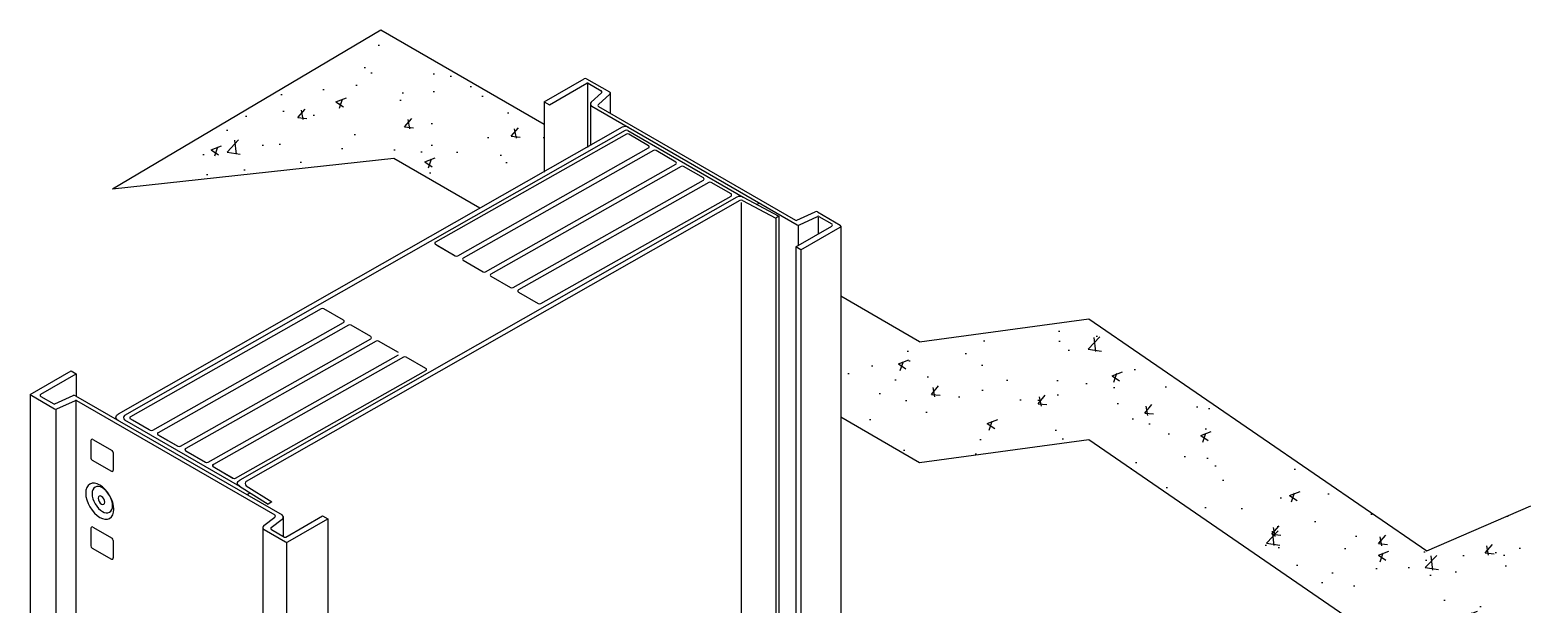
# Model space of a CAD drawing. Extents: x -5343388 to 7033982, y -486386 to 188356.
# Drawn here: x 599983 to 611342, y 16402 to 20754 of the extents above; entities that cross this region are included whole.
import ezdxf

# ---------------------------------------------------------------- set-up
doc = ezdxf.new("R2010")
doc.units = 0
doc.header["$MEASUREMENT"] = 0
doc.layers.add('text', color=2, linetype='Continuous')

msp = doc.modelspace()

# ---------------------------------------------------------------- hatches: boundary and pattern name
at = {"layer": 'text', "ltscale": 100}
h = msp.add_hatch(dxfattribs=at)
h.set_pattern_fill('AR-CONC', color=8, scale=112.5, style=0)
h.set_pattern_definition([(50, (-9738131.07, 36067075.5), (806.917705, -70.596152), [84.375, -928.125]), (355, (-9738131.1, 36067075.5), (-156.09525, 846.21615), [67.5, -742.5]), (100.4514, (-9738063.8, 36067069.6), (650.823054, 775.619485), [71.707714, -788.784876]), (46.1842, (-9738131.1, 36067300.5), (1200.64618, -186.20889), [126.5625, -1392.1875]), (96.6356, (-9738031, 36067285), (1051.495544, 1095.882605), [107.561574, -1183.177125]), (351.1842, (-9738131.1, 36067300.5), (1051.49469, 1095.883426), [101.25, -1113.75]), (21, (-9738018.57, 36067244.3), (671.520434, -452.946252), [84.375, -928.125]), (326, (-9738018.6, 36067244.3), (273.729748, 815.7938), [67.5, -742.5]), (71.4514, (-9737962.6, 36067206.5), (945.250457, 362.846809), [71.707714, -788.784876]), (37.5, (-9738131.07, 36067075.52), (13.6798372, 374.5055856), [0, -733.5, 0, -753.75, 0, -745.3125]), (7.5, (-9738131.07, 36067075.5), (295.9532296, 443.713176), [0, -429.75, 0, -716.625, 0, -284.0625]), (327.5, (-9738381.94, 36067075.52), (600.5502407, -25.3742307), [0, -281.25, 0, -877.5, 0, -1164.375]), (317.5, (-9738494.44, 36067075.5), (656.0844405, 112.618105), [0, -365.625, 0, -582.75, 0, -826.875])])
h.paths.add_polyline_path([(602638.84289, 20753.83607), (600606.92236, 19548.39732), (602734.83815, 19782.28531), (603387.38032, 19404.35556), (603874.54822, 19681.68291), (603874.54822, 20038.15848)])
h = msp.add_hatch(dxfattribs=at)
h.set_pattern_fill('AR-CONC', color=8, scale=112.5, style=0)
h.set_pattern_definition([(50, (-14932859.8, 54091048.9), (806.9177054, -70.596152), [84.375, -928.125]), (355, (-14932859.8, 54091048.9), (-156.09525, 846.21615), [67.5, -742.5]), (100.4514, (-14932792.6, 54091043), (650.823054, 775.619485), [71.707714, -788.784876]), (46.1842, (-14932859.8, 54091273.9), (1200.64618, -186.208891), [126.5625, -1392.1875]), (96.6356, (-14932759.8, 54091258.4), (1051.495544, 1095.882605), [107.561574, -1183.177125]), (351.1842, (-14932859.8, 54091273.9), (1051.494688, 1095.883426), [101.25, -1113.75]), (21, (-14932747.3, 54091217.64), (671.520434, -452.946252), [84.375, -928.125]), (326, (-14932747.3, 54091217.64), (273.729748, 815.793801), [67.5, -742.5]), (71.4514, (-14932691.36, 54091179.9), (945.250457, 362.846809), [71.707714, -788.784876]), (37.5, (-14932859.82, 54091048.9), (13.6798372, 374.5055856), [0, -733.5, 0, -753.75, 0, -745.3125]), (7.5, (-14932859.8, 54091048.9), (295.9532296, 443.713176), [0, -429.75, 0, -716.625, 0, -284.0625]), (327.5, (-14933110.7, 54091048.9), (600.5502407, -25.3742307), [0, -281.25, 0, -877.5, 0, -1164.375]), (317.5, (-14933223.2, 54091048.9), (656.0844405, 112.618105), [0, -365.625, 0, -582.75, 0, -826.875])])
h.paths.add_polyline_path([(607994.80889, 18567.31763), (606713.80754, 18393.75813), (606117.94552, 18738.86071), (606117.94552, 17822.90707), (606713.80754, 17477.80449), (607994.80889, 17651.36399), (610553.07372, 15895.46365), (611342.08491, 16235.14093), (611342.08491, 17151.09456), (610553.07372, 16811.41729)])

# ---------------------------------------------------------------- linework, layer by layer
for p, q in [((602638.84289, 20753.83607, 0), (600606.92236, 19548.39732, 0)), ((603874.54822, 20038.15848, 0), (602638.84289, 20753.83607, 0)), ((602734.83815, 19782.28531, 0), (600606.92236, 19548.39732, 0)), ((603387.38032, 19404.35556, 0), (602734.83815, 19782.28531, 0)), ((605287.84255, 19513.78766, 0), (605138.10567, 19600.23829, 0)), ((606713.80754, 18393.75813, 0), (606117.94552, 18738.86071, 0)), ((606713.80754, 18393.75813, 0), (607994.80889, 18567.31763, 0)), ((607994.80889, 18567.31763, 0), (610553.07372, 16811.41729, 0)), ((606713.80754, 17477.80449, 0), (606117.94552, 17822.90707, 0)), ((600443.93912, 17647.16976, 0), (600443.93912, 17514.04116, 0)), ((600458.22425, 17655.41729, 0), (600603.43389, 17571.58046, 0)), ((607994.80889, 17651.36399, 0), (606713.80754, 17477.80449, 0)), ((610553.07372, 15895.46365, 0), (607994.80889, 17651.36399, 0)), ((600453.46254, 17497.54611, 0), (600598.67218, 17413.70928, 0)), ((600612.95732, 17555.08541, 0), (600612.95732, 17421.95681, 0)), ((610553.07372, 16811.41729, 0), (611342.08491, 17151.09456, 0)), ((600443.93912, 16982.66066, 0), (600443.93912, 16849.53205, 0)), ((600458.22425, 16990.90819, 0), (600603.43389, 16907.07136, 0)), ((600453.46254, 16833.037, 0), (600598.67218, 16749.20017, 0)), ((600612.95732, 16890.57631, 0), (600612.95732, 16757.4477, 0))]:
    msp.add_line(p, q)
at = {"color": 6}
for p, q in [((603874.54822, 20211.20542, 0), (604175.86415, 20385.17025, 0)), ((603913.85109, 20188.5139, 0), (604196.04789, 20351.4403, 0)), ((604194.911, 20385.17025, 0), (604368.92383, 20284.7039, 0)), ((604200.80486, 20352.71619, 0), (604200.80486, 19865.27802, 0)), ((604205.57132, 20351.4403, 0), (604305.74011, 20293.60781, 0)), ((604230.25982, 20208.2276, 0), (604307.38318, 20278.31228, 0)), ((604283.78937, 20190.55061, 0), (604370.56689, 20269.40836, 0)), ((604373.12297, 20279.68107, 0), (604373.12297, 20124.62691, 0)), ((603874.54822, 20211.20542, 0), (603913.85109, 20188.5139, 0)), ((603874.54822, 20211.20542, 0), (603874.54822, 19676.91366, 0)), ((604224.04293, 20195.01308, 0), (604224.04293, 19878.69453, 0)), ((604233.54595, 20177.63652, 0), (605787.51232, 19280.45362, 0)), ((604285.43243, 20175.25507, 0), (605776.35536, 19314.47031, 0)), ((604464.37477, 20017.45018, 0), (600649.59166, 17845.82987, 0)), ((604486.96875, 19992.75088, 0), (600698.81959, 17836.50769, 0)), ((604506.0156, 19992.75088, 0), (605379.73585, 19488.30826, 0)), ((605333.11378, 19488.30826, 0), (601570.03626, 17346.54018, 0)), ((605355.70776, 19463.60896, 0), (601619.26418, 17337.218, 0)), ((605365.23119, 19447.11391, 0), (605365.23119, 13084.04463, 0)), ((605374.75461, 19463.60896, 0), (605626.96096, 19330.50568, 0)), ((605379.73585, 19488.30826, 0), (605650.8418, 19344.29329, 0)), ((605503.65918, 19444.33631, 0), (605483.94202, 19432.9526, 0)), ((605650.8418, 19344.29329, 0), (605626.96096, 19330.50568, 0)), ((605626.96096, 19330.50568, 0), (605626.96096, 13235.15439, 0)), ((605650.8418, 19344.29329, 0), (605650.8418, 13248.942, 0)), ((605785.09507, 19314.06503, 0), (605923.68616, 19377.78026, 0)), ((605804.99175, 19279.64305, 0), (605943.58284, 19343.35828, 0)), ((605941.16559, 19376.9697, 0), (606113.18381, 19277.65493, 0)), ((605946.47599, 19337.99891, 0), (605946.47599, 19210.29412, 0)), ((605952.32255, 19342.953, 0), (606050.0001, 19286.55884, 0)), ((605777.32672, 19112.63574, 0), (606050.0001, 19270.06379, 0)), ((605797.2701, 19274.52519, 0), (605797.2701, 19124.15006, 0)), ((605816.62959, 19089.94422, 0), (606113.18381, 19261.15988, 0)), ((606117.94552, 19269.4074, 0), (606117.94552, 15809.23968, 0)), ((605816.62959, 19089.94422, 0), (605777.32672, 19112.63574, 0)), ((605777.32672, 19112.63574, 0), (605777.32672, 15629.84566, 0)), ((605816.62959, 19089.94422, 0), (605816.62959, 15635.27485, 0)), ((599982.67122, 17995.07493, 0), (600293.51057, 18174.53812, 0)), ((600064.08397, 17996.69556, 0), (600332.81344, 18151.84659, 0)), ((600293.51057, 18174.53812, 0), (600332.81344, 18151.84659, 0)), ((600332.81344, 18151.84659, 0), (600332.81344, 17982.70208, 0)), ((599982.67122, 17995.07493, 0), (600169.04443, 17887.47231, 0)), ((599982.67122, 17995.07493, 0), (599982.67122, 15013.25749, 0)), ((600064.08397, 17980.2005, 0), (600161.79644, 17923.78618, 0)), ((600170.47814, 17923.35447, 0), (600310.3328, 17986.51996, 0)), ((600186.40783, 17886.60887, 0), (600326.26249, 17949.77437, 0)), ((600327.6962, 17985.65653, 0), (601889.94802, 17083.69002, 0)), ((600330.65547, 17950.60679, 0), (600330.65547, 14812.34869, 0)), ((600334.94419, 17949.34265, 0), (601835.20509, 17083.16662, 0)), ((600177.62187, 17884.94402, 0), (600177.62187, 14900.70268, 0)), ((600698.81959, 17803.51758, 0), (601567.25483, 17302.12626, 0)), ((601567.25483, 17302.12626, 0), (601784.0762, 17165.31133, 0)), ((601619.26418, 17304.22789, 0), (601811.90095, 17181.37595, 0)), ((601649.70449, 17250.10028, 0), (601625.71074, 17236.24748, 0)), ((601811.90095, 17181.37595, 0), (601784.0762, 17165.31133, 0)), ((601752.66367, 17003.64199, 0), (601836.21749, 17067.34577, 0)), ((601808.419, 16988.34454, 0), (601891.97282, 17052.04832, 0)), ((601899.43256, 17071.35787, 0), (601899.43256, 16920.5615, 0)), ((601918.03617, 16915.31905, 0), (602196.28907, 17075.96844, 0)), ((601934.27601, 16879.31208, 0), (602235.59194, 17053.27692, 0)), ((602196.28907, 17075.96844, 0), (602235.59194, 17053.27692, 0)), ((602235.59194, 17053.27692, 0), (602235.59194, 13830.2895, 0)), ((601745.20393, 16987.27899, 0), (601745.20393, 13995.65876, 0)), ((601754.68847, 16972.00029, 0), (601915.22916, 16879.31208, 0)), ((601809.4314, 16972.52369, 0), (601908.51275, 16915.31905, 0)), ((601924.75259, 16876.76029, 0), (601924.75259, 13951.71003, 0))]:
    msp.add_line(p, q, dxfattribs=at)
at = {"color": 8}
for p, q in [((604495.63242, 19964.66588, 0), (603050.99678, 19148.50916, 0)), ((604664.41614, 19878.21525, 0), (604514.67926, 19964.66588, 0)), ((603219.7805, 19045.56348, 0), (604664.41614, 19861.7202, 0)), ((604701.70126, 19841.19979, 0), (603261.56841, 19027.42929, 0)), ((604870.48499, 19754.74916, 0), (604720.74811, 19841.19979, 0)), ((603430.35213, 18924.48361, 0), (604870.48499, 19738.25411, 0)), ((604910.38004, 19720.71904, 0), (603470.24719, 18906.94854, 0)), ((605079.16377, 19634.26841, 0), (604929.42689, 19720.71904, 0)), ((603639.03091, 18804.00286, 0), (605079.16377, 19617.77336, 0)), ((605119.05883, 19600.23829, 0), (603678.8895, 18786.52519, 0)), ((605287.84255, 19513.78766, 0), (605138.10567, 19600.23829, 0)), ((603847.67322, 18683.57952, 0), (605287.84255, 19497.29261, 0)), ((603050.99678, 19132.01411, 0), (603200.73365, 19045.56348, 0)), ((603065.84085, 19123.44387, 0), (603192.4219, 19050.36227, 0)), ((603261.56841, 19010.93424, 0), (603411.30529, 18924.48361, 0)), ((603470.24719, 18890.45349, 0), (603619.98407, 18804.00286, 0)), ((603678.8895, 18770.03014, 0), (603828.62638, 18683.57952, 0)), ((602186.92941, 18643.19877, 0), (600742.29377, 17827.04205, 0)), ((602355.71313, 18556.74814, 0), (602205.97625, 18643.19877, 0)), ((602355.71313, 18556.74814, 0), (602205.97625, 18643.19877, 0)), ((600911.07749, 17724.09637, 0), (602355.71313, 18540.25309, 0)), ((602392.99826, 18519.73268, 0), (600952.8654, 17705.96218, 0)), ((602561.78198, 18433.28205, 0), (602412.0451, 18519.73268, 0)), ((602561.78198, 18433.28205, 0), (602412.0451, 18519.73268, 0)), ((601121.64912, 17603.0165, 0), (602561.78198, 18416.787, 0)), ((602601.67704, 18399.25193, 0), (601161.54418, 17585.48143, 0)), ((601330.32791, 17482.53575, 0), (602770.46076, 18296.30625, 0)), ((602770.46076, 18312.8013, 0), (602620.72388, 18399.25193, 0)), ((602770.46076, 18312.8013, 0), (602620.72388, 18399.25193, 0)), ((602810.35582, 18278.77118, 0), (601370.18649, 17465.05809, 0)), ((601538.97021, 17362.11241, 0), (602979.13954, 18175.8255, 0)), ((602979.13954, 18192.32055, 0), (602829.40266, 18278.77118, 0)), ((602979.13954, 18192.32055, 0), (602829.40266, 18278.77118, 0)), ((600757.13784, 17801.97677, 0), (600883.71889, 17728.89516, 0)), ((600952.8654, 17689.46713, 0), (601102.60228, 17603.0165, 0)), ((601161.54418, 17568.98638, 0), (601311.28106, 17482.53575, 0)), ((601368.33011, 17449.10475, 0), (601518.06699, 17362.65412, 0)), ((601368.33011, 17449.10475, 0), (601518.06699, 17362.65412, 0)), ((601370.18649, 17448.56303, 0), (601519.92337, 17362.11241, 0))]:
    msp.add_line(p, q, dxfattribs=at)
at = {"color": 2}
for p, q in [((604664.41614, 19878.21525, 0), (604514.67926, 19964.66588, 0)), ((604870.48499, 19754.74916, 0), (604720.74811, 19841.19979, 0)), ((600950.97255, 17690.06625, 0), (601100.70943, 17603.61562, 0))]:
    msp.add_line(p, q, dxfattribs=at)
at = {"color": 5}
for p, q in [((605079.16377, 19634.26841, 0), (604929.42689, 19720.71904, 0)), ((601159.65133, 17569.5855, 0), (601309.38821, 17483.13487, 0))]:
    msp.add_line(p, q, dxfattribs=at)
at = {"color": 1}
for p, q in [((600742.29377, 17810.547, 0), (600892.03064, 17724.09637, 0)), ((600742.29377, 17810.547, 0), (600892.03064, 17724.09637, 0)), ((600950.97255, 17690.06625, 0), (601100.70943, 17603.61562, 0)), ((601159.65133, 17569.5855, 0), (601309.38821, 17483.13487, 0))]:
    msp.add_line(p, q, dxfattribs=at)
at = {"color": 6}
for centre, radius, start, end in [((604185.38757, 20368.6752, 0), 19.04685, 59.999999939, 120.000000061), ((604200.8096, 20343.19277, 0), 9.52342, 59.999999939, 120.000000061), ((604300.9784, 20285.36029, 0), 9.52342, 312.262517093, 59.999999939), ((604364.16212, 20276.45637, 0), 9.52342, 312.262517093, 59.999999939), ((604243.06937, 20194.13158, 0), 19.04685, 132.262517093, 239.999999939), ((604290.19414, 20183.50259, 0), 9.52342, 132.262517093, 239.999999939), ((604487.6858, 19977.07429, 0), 46.62206, 59.999999939, 120.000000061), ((604496.49217, 19976.25583, 0), 19.04685, 59.999999939, 120.000000061), ((605356.42481, 19447.93237, 0), 46.62206, 59.999999939, 120.000000061), ((605365.23119, 19447.11391, 0), 19.04685, 59.999999939, 120.000000061), ((605781.11707, 19322.71784, 0), 9.52342, 239.999999939, 294.689914871), ((605931.64216, 19360.47464, 0), 19.04685, 59.999999939, 114.689914871), ((605947.56084, 19334.70547, 0), 9.52342, 59.999999939, 114.689914871), ((605797.03575, 19296.94867, 0), 19.04685, 239.999999939, 294.689914871), ((606045.23838, 19278.31132, 0), 9.52342, 300.000000061, 59.999999939), ((606108.4221, 19269.4074, 0), 9.52342, 300.000000061, 59.999999939), ((600068.84568, 17988.44803, 0), 9.52342, 120.000000061, 239.999999939), ((600318.17277, 17969.16147, 0), 19.04685, 59.999999939, 114.306361445), ((600330.18248, 17941.09512, 0), 9.52342, 59.999999939, 114.306361445), ((600166.55815, 17932.03371, 0), 9.52342, 239.999999939, 294.306361445), ((600178.56785, 17903.96736, 0), 19.04685, 239.999999939, 294.306361445), ((600708.34301, 17820.01263, 0), 19.04685, 120.000000061, 239.999999939), ((601628.78761, 17320.72294, 0), 19.04685, 120.000000061, 239.999999939), ((601830.44338, 17074.91909, 0), 9.52342, 307.322914358, 59.999999939), ((601880.4246, 17067.19496, 0), 19.04685, 307.322914358, 59.999999939), ((601764.21189, 16988.49535, 0), 19.04685, 127.322914358, 239.999999939), ((601814.19311, 16980.77122, 0), 9.52342, 127.322914358, 239.999999939), ((601913.27446, 16923.56658, 0), 9.52342, 239.999999939, 300.000000061), ((601924.75259, 16895.80713, 0), 19.04685, 239.999999939, 300.000000061)]:
    msp.add_arc(centre, radius, start, end, dxfattribs=at)
at = {"color": 2}
for centre, radius, start, end in [((604505.15584, 19948.17082, 0), 19.04685, 59.999999939, 120.000000061), ((604659.65443, 19869.96772, 0), 9.52342, 300.000000061, 59.999999939), ((604711.22469, 19824.70473, 0), 19.04685, 59.999999939, 120.000000061), ((604865.72327, 19746.50163, 0), 9.52342, 300.000000061, 59.999999939), ((602196.45283, 18626.70372, 0), 19.04685, 59.999999939, 120.000000061), ((600955.73426, 17698.31377, 0), 9.52342, 120.000000061, 239.999999939), ((601110.23285, 17620.11067, 0), 19.04685, 239.999999939, 300.000000061)]:
    msp.add_arc(centre, radius, start, end, dxfattribs=at)
at = {"color": 8}
for centre, radius, start, end in [((604505.15584, 19948.17082, 0), 19.04685, 59.999999939, 120.000000061), ((604659.65443, 19869.96772, 0), 9.52342, 300.000000061, 59.999999939), ((604711.22469, 19824.70473, 0), 19.04685, 59.999999939, 120.000000061), ((604865.72327, 19746.50163, 0), 9.52342, 300.000000061, 59.999999939), ((604919.90347, 19704.22398, 0), 19.04685, 59.999999939, 120.000000061), ((605128.58225, 19583.74323, 0), 19.04685, 59.999999939, 120.000000061), ((605283.08084, 19505.54013, 0), 9.52342, 300.000000061, 59.999999939), ((603055.75849, 19140.26163, 0), 9.52342, 120.000000061, 239.999999939), ((603210.25707, 19062.05853, 0), 19.04685, 239.999999939, 300.000000061), ((603266.33012, 19019.18176, 0), 9.52342, 120.000000061, 239.999999939), ((603420.82871, 18940.97866, 0), 19.04685, 239.999999939, 300.000000061), ((603475.0089, 18898.70101, 0), 9.52342, 120.000000061, 239.999999939), ((603629.50749, 18820.49791, 0), 19.04685, 239.999999939, 300.000000061), ((603683.65121, 18778.27767, 0), 9.52342, 120.000000061, 239.999999939), ((602196.45283, 18626.70372, 0), 19.04685, 59.999999939, 120.000000061), ((603838.1498, 18700.07457, 0), 19.04685, 239.999999939, 300.000000061), ((602350.95142, 18548.50062, 0), 9.52342, 300.000000061, 59.999999939), ((602350.95142, 18548.50062, 0), 9.52342, 300.000000061, 59.999999939), ((602402.52168, 18503.23763, 0), 19.04685, 59.999999939, 120.000000061), ((602402.52168, 18503.23763, 0), 19.04685, 59.999999939, 120.000000061), ((602557.02027, 18425.03453, 0), 9.52342, 300.000000061, 59.999999939), ((602557.02027, 18425.03453, 0), 9.52342, 300.000000061, 59.999999939), ((602611.20046, 18382.75688, 0), 19.04685, 59.999999939, 120.000000061), ((602611.20046, 18382.75688, 0), 19.04685, 59.999999939, 120.000000061), ((602819.87924, 18262.27613, 0), 19.04685, 59.999999939, 120.000000061), ((602819.87924, 18262.27613, 0), 19.04685, 59.999999939, 120.000000061), ((600747.05548, 17818.79452, 0), 9.52342, 120.000000061, 239.999999939), ((600901.55407, 17740.59142, 0), 19.04685, 239.999999939, 300.000000061), ((600957.62711, 17697.71466, 0), 9.52342, 120.000000061, 239.999999939), ((601112.1257, 17619.51156, 0), 19.04685, 239.999999939, 300.000000061), ((601166.30589, 17577.2339, 0), 9.52342, 120.000000061, 239.999999939), ((601320.80448, 17499.0308, 0), 19.04685, 239.999999939, 300.000000061), ((601373.09182, 17457.35227, 0), 9.52342, 120.000000061, 239.999999939), ((601373.09182, 17457.35227, 0), 9.52342, 120.000000061, 239.999999939), ((601374.9482, 17456.81056, 0), 9.52342, 120.000000061, 239.999999939)]:
    msp.add_arc(centre, radius, start, end, dxfattribs=at)
at = {"color": 5}
for centre, radius, start, end in [((604919.90347, 19704.22398, 0), 19.04685, 59.999999939, 120.000000061), ((605074.40206, 19626.02088, 0), 9.52342, 300.000000061, 59.999999939), ((601164.41304, 17577.83302, 0), 9.52342, 120.000000061, 239.999999939), ((601318.91163, 17499.62992, 0), 19.04685, 239.999999939, 300.000000061)]:
    msp.add_arc(centre, radius, start, end, dxfattribs=at)
at = {"color": 1}
for centre, radius, start, end in [((605074.40206, 19626.02088, 0), 9.52342, 300.000000061, 59.999999939), ((602974.37783, 18184.07303, 0), 9.52342, 300.000000061, 59.999999939), ((600747.05548, 17818.79452, 0), 9.52342, 120.000000061, 239.999999939), ((600901.55407, 17740.59142, 0), 19.04685, 239.999999939, 300.000000061), ((600955.73426, 17698.31377, 0), 9.52342, 120.000000061, 239.999999939), ((601110.23285, 17620.11067, 0), 19.04685, 239.999999939, 300.000000061), ((601164.41304, 17577.83302, 0), 9.52342, 120.000000061, 239.999999939), ((601318.91163, 17499.62992, 0), 19.04685, 239.999999939, 300.000000061), ((601527.59041, 17379.14917, 0), 19.04685, 239.999999939, 300.000000061), ((601529.44679, 17378.60746, 0), 19.04685, 239.999999939, 300.000000061)]:
    msp.add_arc(centre, radius, start, end, dxfattribs=at)
for centre, radius, start, end in [((605128.58225, 19583.74323, 0), 19.04685, 59.999999939, 120.000000061), ((605283.08084, 19505.54013, 0), 9.52342, 300.000000061, 59.999999939), ((602974.37783, 18184.07303, 0), 9.52342, 300.000000061, 59.999999939), ((600453.46254, 17647.16976, 0), 9.52342, 59.999999939, 180), ((600462.98596, 17514.04116, 0), 19.04685, 180, 239.999999939), ((600593.91047, 17555.08541, 0), 19.04685, 0, 59.999999939), ((600603.43389, 17421.95681, 0), 9.52342, 239.999999939, 0), ((601527.59041, 17379.14917, 0), 19.04685, 239.999999939, 300.000000061), ((600453.46254, 16982.66066, 0), 9.52342, 59.999999939, 180), ((600462.98596, 16849.53205, 0), 19.04685, 180, 239.999999939), ((600593.91047, 16890.57631, 0), 19.04685, 0, 59.999999939), ((600603.43389, 16757.4477, 0), 9.52342, 239.999999939, 0)]:
    msp.add_arc(centre, radius, start, end)
at = {"color": 6, "extrusion": (5.55112e-17, -1.94289e-16, -1)}
for centre in [(600687.26021, 17822.80755, 0), (601607.70481, 17323.51786, 0)]:
    msp.add_ellipse(centre, major_axis=(54.85437, 0), ratio=0.5773502692, start_param=2.3123698989, end_param=3.9554480268, dxfattribs=at)
at = {"extrusion": (5.57368e-17, 1.44833e-17, -1)}
msp.add_ellipse((600510.13884, 17187.05895, 0), major_axis=(74.95891, -129.83264), ratio=0.5773502692, dxfattribs=at)
at = {"extrusion": (-9.69904e-17, -5.40523e-17, -1)}
msp.add_ellipse((600530.1944, 17198.63804, 0), major_axis=(54.69977, -94.74277), ratio=0.5773502692, dxfattribs=at)
at = {"extrusion": (3.20576e-16, 2.21902e-16, -1)}
msp.add_ellipse((600523.41748, 17194.72538, 0), major_axis=(17.80407, -30.83756), ratio=0.5773502692, dxfattribs=at)

doc.saveas('drawing.dxf')
